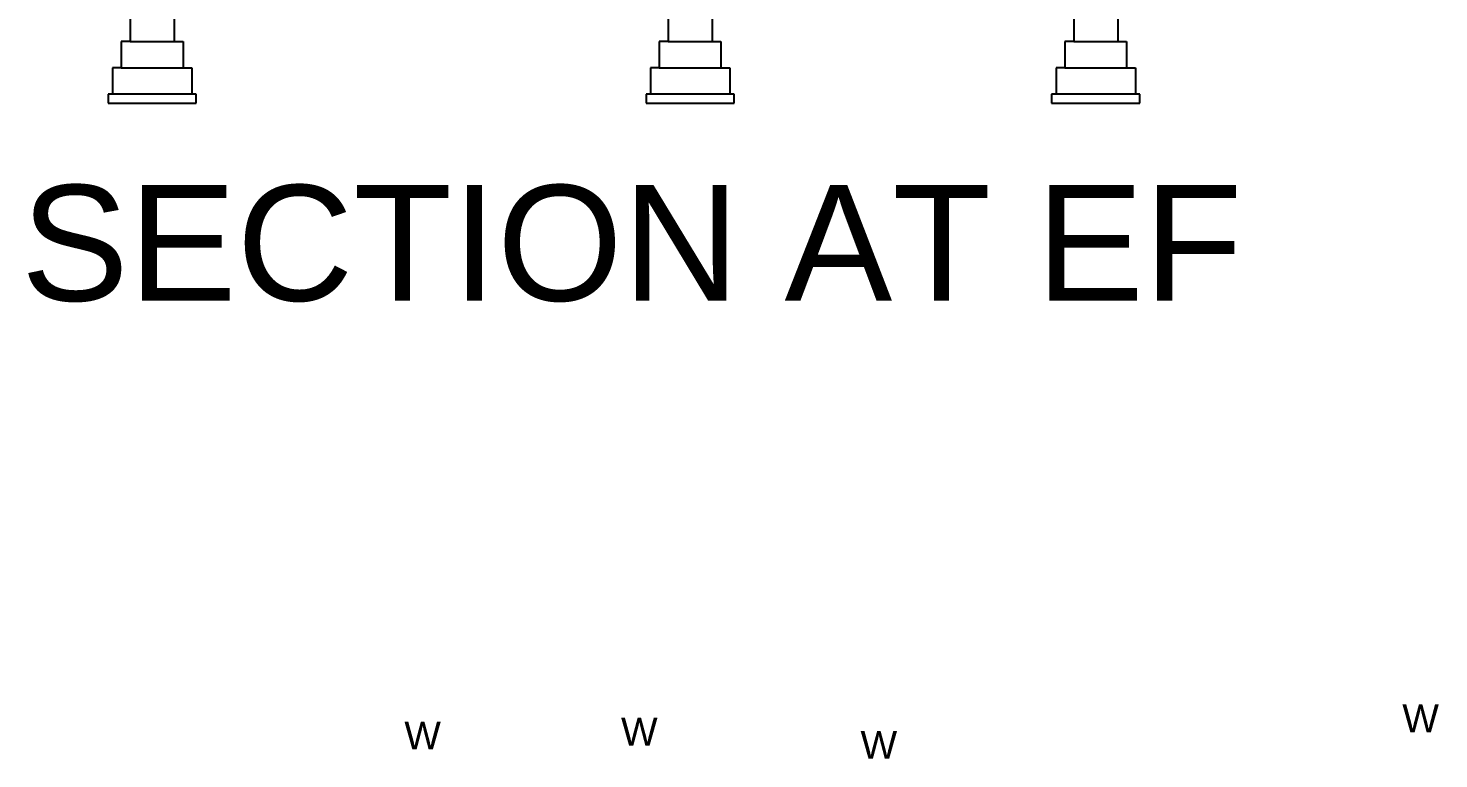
# Model space of a CAD drawing. Header units: millimetres. Extents: x 14561 to 73598, y 8019 to 71831.
# Drawn here: x 49832 to 65827, y 45686 to 53974 of the extents above; entities that cross this region are included whole.
import ezdxf

# ---------------------------------------------------------------- set-up
doc = ezdxf.new("R2010")
doc.units = ezdxf.units.MM
doc.styles.get("Standard").update_dxf_attribs({"font": 'arial.ttf'})

msp = doc.modelspace()

# ---------------------------------------------------------------- linework, layer by layer
for p, q in [((50987.40702, 54124.09241), (50987.40702, 53824.09241)), ((51487.40702, 54124.09241), (51487.40702, 53824.09241)), ((57087.40702, 54124.09241), (57087.40702, 53824.09241)), ((57587.40702, 54124.09241), (57587.40702, 53824.09241)), ((61687.40702, 54124.09241), (61687.40702, 53824.09241)), ((62187.40702, 54124.09241), (62187.40702, 53824.09241)), ((50987.40702, 53824.09241), (50887.40702, 53824.09241)), ((50887.40702, 53824.09241), (50887.40702, 53524.09241)), ((50987.40702, 53824.09241), (51487.40702, 53824.09241)), ((51487.40702, 53824.09241), (51587.40702, 53824.09241)), ((51587.40702, 53824.09241), (51587.40702, 53524.09241)), ((57087.40702, 53824.09241), (56987.40702, 53824.09241)), ((56987.40702, 53824.09241), (56987.40702, 53524.09241)), ((57087.40702, 53824.09241), (57587.40702, 53824.09241)), ((57587.40702, 53824.09241), (57687.40702, 53824.09241)), ((57687.40702, 53824.09241), (57687.40702, 53524.09241)), ((61687.40702, 53824.09241), (61587.40702, 53824.09241)), ((61587.40702, 53824.09241), (61587.40702, 53524.09241)), ((61687.40702, 53824.09241), (62187.40702, 53824.09241)), ((62187.40702, 53824.09241), (62287.40702, 53824.09241)), ((62287.40702, 53824.09241), (62287.40702, 53524.09241)), ((50887.40702, 53524.09241), (50787.40702, 53524.09241)), ((50787.40702, 53524.09241), (50787.40702, 53224.09241)), ((50887.40702, 53524.09241), (51587.40702, 53524.09241)), ((51587.40702, 53524.09241), (51687.40702, 53524.09241)), ((51687.40702, 53524.09241), (51687.40702, 53224.09241)), ((56987.40702, 53524.09241), (56887.40702, 53524.09241)), ((56887.40702, 53524.09241), (56887.40702, 53224.09241)), ((56987.40702, 53524.09241), (57687.40702, 53524.09241)), ((57687.40702, 53524.09241), (57787.40702, 53524.09241)), ((57787.40702, 53524.09241), (57787.40702, 53224.09241)), ((61587.40702, 53524.09241), (61487.40702, 53524.09241)), ((61487.40702, 53524.09241), (61487.40702, 53224.09241)), ((61587.40702, 53524.09241), (62287.40702, 53524.09241)), ((62287.40702, 53524.09241), (62387.40702, 53524.09241)), ((62387.40702, 53524.09241), (62387.40702, 53224.09241)), ((50787.40702, 53224.09241), (50737.40702, 53224.09241)), ((50737.40702, 53224.09241), (50737.40702, 53124.09241)), ((50737.40702, 53124.09241), (51687.40702, 53124.09241)), ((51687.40702, 53224.09241), (50787.40702, 53224.09241)), ((51737.40702, 53224.09241), (51687.40702, 53224.09241)), ((51687.40702, 53124.09241), (51737.40702, 53124.09241)), ((51737.40702, 53124.09241), (51737.40702, 53224.09241)), ((56887.40702, 53224.09241), (56837.40702, 53224.09241)), ((56837.40702, 53224.09241), (56837.40702, 53124.09241)), ((56837.40702, 53124.09241), (57787.40702, 53124.09241)), ((57787.40702, 53224.09241), (56887.40702, 53224.09241)), ((57837.40702, 53224.09241), (57787.40702, 53224.09241)), ((57787.40702, 53124.09241), (57837.40702, 53124.09241)), ((57837.40702, 53124.09241), (57837.40702, 53224.09241)), ((61487.40702, 53224.09241), (61437.40702, 53224.09241)), ((61437.40702, 53224.09241), (61437.40702, 53124.09241)), ((61437.40702, 53124.09241), (62387.40702, 53124.09241)), ((62387.40702, 53224.09241), (61487.40702, 53224.09241)), ((62437.40702, 53224.09241), (62387.40702, 53224.09241)), ((62387.40702, 53124.09241), (62437.40702, 53124.09241)), ((62437.40702, 53124.09241), (62437.40702, 53224.09241))]:
    msp.add_line(p, q)

# ---------------------------------------------------------------- texts
at = {"color": 0}
msp.add_text('SECTION AT EF', height=1312.6054641, dxfattribs=at).set_placement((49748.50464, 50881.6054))
for p in [(65413.5994, 45987.1911), (54096.5386, 45793.32385), (56553.95708, 45836.40546), (59270.05222, 45685.61982)]:
    msp.add_text('W', height=314.97158).set_placement(p)

doc.saveas('drawing.dxf')
